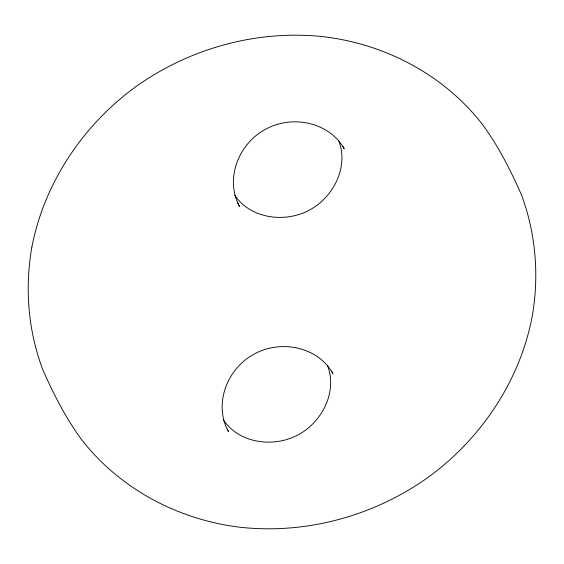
<?xml version="1.0" encoding="UTF-8"?>
<svg xmlns="http://www.w3.org/2000/svg" width="564" height="564" viewBox="0 0 564 564"><rect width="100%" height="100%" fill="white"/><g stroke="black" fill="none" stroke-linecap="round" stroke-linejoin="round"><path stroke-width="0.85" d="M234.694 195.207C250.909 219.241 285.934 223.238 310.256 209.66C333.543 196.73 348.63 167.12 338.95 141.24M223.414 419.954C239.637 443.988 274.654 447.985 298.976 434.414C322.263 421.477 337.357 391.867 327.67 365.987M342.961 146.45L344.188 148.769C328.812 121.549 291.327 114.612 265.024 129.586C238.417 143.905 224.542 179.408 239.686 206.713L237.641 202.85M331.681 371.197L332.908 373.516C317.532 346.296 280.047 339.359 253.744 354.34C227.137 368.652 213.27 404.155 228.406 431.467L227.588 429.916M31.901 246.99C24.654 287.844 28.066 330.335 42.603 369.251C53.305 393.609 65.375 417.339 81.061 438.912C119.589 489.058 179.331 520.452 241.85 527.432C307.662 534.249 375.025 515.425 428.675 476.94C481.155 438.559 519.712 381.123 532.099 317.01C539.346 276.156 535.934 233.665 521.397 194.749C510.695 170.391 498.625 146.661 482.939 125.088C444.411 74.941 384.669 43.548 322.15 36.568C256.338 29.751 188.975 48.575 135.325 87.06C82.845 125.441 44.288 182.877 31.901 246.99"/></g></svg>
